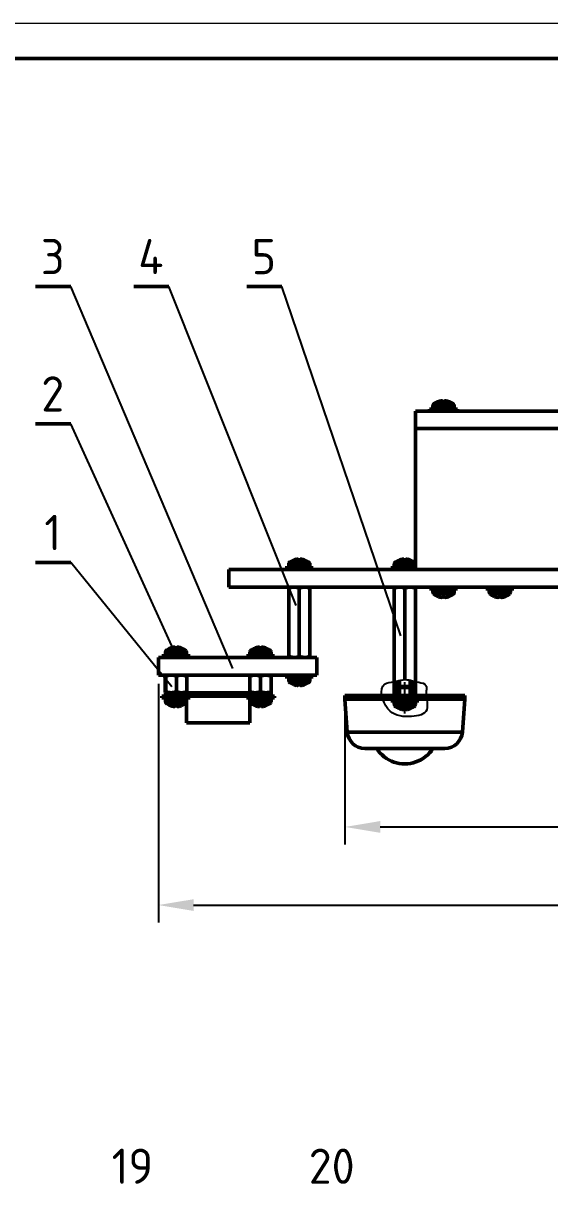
# Model space of a CAD drawing. Header units: inches. Extents: x -1846 to 3013, y 0 to 1997.
# Drawn here: x 2515.9 to 2590.7, y 410.8 to 575.6 of the extents above; entities that cross this region are included whole.
import ezdxf

# ---------------------------------------------------------------- set-up
doc = ezdxf.new("R2010")
doc.units = ezdxf.units.IN
doc.linetypes.add('CENTER2', pattern=[28.575, 19.05, -3.175, 3.175, -3.175])
doc.layers.get('0').update_dxf_attribs({"color": 2, "lineweight": 0})
for name, color, linetype, lineweight in [('Basic', 7, 'Continuous', 50), ('Center', 1, 'CENTER2', 25), ('Thin', 3, 'Continuous', 25)]:
    doc.layers.add(name, color=color, linetype=linetype, lineweight=lineweight)
doc.styles.add('Annotative', font='')
doc.styles.get("Standard").update_dxf_attribs({"font": '', "height": 4})
doc.styles.get('Annotative').set_extended_font_data('TCVN 7284', italic=True)
doc.styles.get('Standard').set_extended_font_data('TCVN 7284', italic=True)
doc.dimstyles.new('TCVN 7284', dxfattribs={"dimscale": 2, "dimtxt": 4, "dimasz": 2.5, "dimexe": 1.25, "dimexo": 0.625, "dimtad": 1, "dimtoh": 1, "dimdec": 0, "dimlfac": 0.66, "dimtxsty": 'Standard', "dimcen": 2.5, "dimclrd": 7, "dimclre": 7, "dimclrt": 7, "dimadec": 0, "dimazin": 0, "dimtfac": 1, "dimtdec": 0, "dimtofl": 0, "dimtmove": 0, "dimatfit": 3, "dimfxl": 1, "dimlwd": 25, "dimlwe": 25, "dimarcsym": 0})

# ---------------------------------------------------------------- blocks, each defined once
blk = doc.blocks.new('*D9')
at = {"layer": 'Basic', "color": 7, "linetype": 'Continuous', "lineweight": 25, "transparency": 16777216}
for p, q in [((2670.06, 494.32), (2670.06, 447.91)), ((2535.06, 481.82), (2535.06, 447.91)), ((2540.06, 450.41), (2665.06, 450.41))]:
    blk.add_line(p, q, dxfattribs=at)
at = {"layer": 'Basic', "color": 7, "transparency": 16777216}
for points in [[(2540.06, 451.24), (2540.06, 449.57), (2535.06, 450.41)], [(2665.06, 451.24), (2665.06, 449.57), (2670.06, 450.41)]]:
    blk.add_solid(points, dxfattribs=at)
at = {"layer": 'Defpoints', "color": 0, "transparency": 16777216}
for p in [(2670.06, 495.57), (2535.06, 483.07), (2670.06, 450.41)]:
    blk.add_point(p, dxfattribs=at)
at = {"layer": 'Basic', "color": 7, "transparency": 16777216, "insert": (2602.56, 453.66), "char_height": 4, "attachment_point": 5}
blk.add_mtext('89', dxfattribs=at)
blk = doc.blocks.new('*D10')
at = {"layer": 'Defpoints', "color": 0, "transparency": 16777216}
for p in [(2660.24, 486.88), (2561.56, 480.15), (2660.24, 461.5)]:
    blk.add_point(p, dxfattribs=at)
at = {"layer": 'Thin', "color": 7, "linetype": 'Continuous', "lineweight": 25, "transparency": 16777216}
for p, q in [((2660.24, 485.63), (2660.24, 459)), ((2561.56, 478.9), (2561.56, 459)), ((2566.56, 461.5), (2655.24, 461.5))]:
    blk.add_line(p, q, dxfattribs=at)
at = {"layer": 'Thin', "color": 7, "transparency": 16777216}
for points in [[(2566.56, 462.34), (2566.56, 460.67), (2561.56, 461.5)], [(2655.24, 462.34), (2655.24, 460.67), (2660.24, 461.5)]]:
    blk.add_solid(points, dxfattribs=at)
at = {"layer": 'Thin', "color": 7, "transparency": 16777216, "insert": (2610.9, 464.75), "char_height": 4, "attachment_point": 5}
blk.add_mtext('65', dxfattribs=at)

msp = doc.modelspace()

# ---------------------------------------------------------------- hatches: boundary and pattern name
at = {"layer": 'Center'}
h = msp.add_hatch(dxfattribs=at)
h.set_pattern_fill('ANSI31', color=256, scale=0.06, angle=5)
h.set_pattern_definition([(50, (2467.9066, 179.67568), (-0.14593147, 0.12245104), [])])
edge = h.paths.add_edge_path()
edge.add_spline(control_points=[(2569.31, 482.33), (2569.06, 482.27), (2568.81, 482.2), (2568.56, 482.12)], knot_values=[17.9683, 17.9683, 17.9683, 17.9683, 18.732872, 18.732872, 18.732872, 18.732872], degree=3, periodic=0)
edge.add_line((2568.56, 482.12), (2568.56, 480.28))
edge.add_spline(control_points=[(2568.56, 480.28), (2568.56, 480.26), (2568.56, 480.18), (2568.56, 480.16), (2568.56, 480.15)], knot_values=[0, 0, 0, 0, 0.195092, 1, 1, 1, 1], degree=3, periodic=0)
edge.add_line((2568.56, 480.15), (2569.31, 480.15))
edge.add_line((2569.31, 480.15), (2569.31, 482.33))
edge = h.paths.add_edge_path()
edge.add_spline(control_points=[(2571.56, 482.17), (2571.4, 482.21), (2571.25, 482.25), (2571.1, 482.28)], knot_values=[15.638605, 15.638605, 15.638605, 15.638605, 16.096081, 16.096081, 16.096081, 16.096081], degree=3, periodic=0)
edge.add_spline(control_points=[(2571.1, 482.28), (2571, 482.3), (2570.91, 482.32), (2570.81, 482.34)], knot_values=[16.096081, 16.096081, 16.096081, 16.096081, 16.392395, 16.392395, 16.392395, 16.392395], degree=3, periodic=0)
edge.add_line((2570.81, 482.34), (2570.81, 480.15))
edge.add_line((2570.81, 480.15), (2571.56, 480.15))
edge.add_spline(control_points=[(2571.56, 480.15), (2571.56, 480.16), (2571.56, 480.18), (2571.56, 480.26), (2571.56, 480.28)], knot_values=[0, 0, 0, 0, 0.804908, 1, 1, 1, 1], degree=3, periodic=0)
edge.add_line((2571.56, 480.28), (2571.56, 482.17))
at = {"layer": 'Thin'}
h = msp.add_hatch(dxfattribs=at)
h.set_pattern_fill('ANSI31', color=256, scale=0.06, angle=75)
h.set_pattern_definition([(120, (2467.9066, 179.67568), (-0.16497784, -0.09525), [])])
h.paths.add_polyline_path([(2570.06, 480.15), (2567.62, 480.15), (2567.62, 479.65), (2570.06, 479.65)])
h.paths.add_polyline_path([(2572.51, 480.15), (2570.06, 480.15), (2570.06, 479.65), (2572.51, 479.65)])

# ---------------------------------------------------------------- linework, layer by layer
msp.add_line((2419.14, 575.65), (3013.14, 575.65))
at = {"layer": 'Basic'}
for p, q in [((3008.14, 570.65), (2444.14, 570.65)), ((2522.61, 538.25), (2517.61, 538.25)), ((2536.56, 538.25), (2531.56, 538.25)), ((2552.6, 538.25), (2547.6, 538.25)), ((2574.06, 521.35), (2574.06, 521.04)), ((2574.06, 521.35), (2577.06, 521.35)), ((2574.06, 521.04), (2577.06, 521.04)), ((2574.13, 521.51), (2576.99, 521.51)), ((2574.85, 521.94), (2574.87, 521.94)), ((2575.37, 522.03), (2575.37, 521.94)), ((2575.37, 521.94), (2575.75, 521.94)), ((2575.75, 521.94), (2575.76, 522.03)), ((2576.25, 521.94), (2576.28, 521.94)), ((2577.06, 521.04), (2577.06, 521.35)), ((2571.56, 520.57), (2668.06, 520.57)), ((2571.56, 518.07), (2571.56, 520.57)), ((2573.56, 520.82), (2573.56, 520.57)), ((2573.56, 520.82), (2577.56, 520.82)), ((2577.56, 520.57), (2577.56, 520.82)), ((2522.61, 518.75), (2517.61, 518.75)), ((2571.56, 498.07), (2571.56, 518.07)), ((2668.06, 518.07), (2571.56, 518.07)), ((2554.35, 499.44), (2554.37, 499.44)), ((2554.87, 499.53), (2554.87, 499.44)), ((2554.87, 499.44), (2555.25, 499.44)), ((2555.25, 499.44), (2555.26, 499.53)), ((2555.75, 499.44), (2555.78, 499.44)), ((2569.35, 499.44), (2569.37, 499.44)), ((2569.87, 499.53), (2569.87, 499.44)), ((2569.87, 499.44), (2570.25, 499.44)), ((2570.25, 499.44), (2570.26, 499.53)), ((2570.75, 499.44), (2570.78, 499.44)), ((2522.61, 499.07), (2517.61, 499.07)), ((2545.06, 495.57), (2545.06, 498.07)), ((2545.06, 498.07), (2545.9, 498.07)), ((2545.9, 498.07), (2568.58, 498.07)), ((2553.06, 498.32), (2553.06, 498.07)), ((2553.06, 498.32), (2557.06, 498.32)), ((2553.56, 498.85), (2553.56, 498.54)), ((2553.56, 498.85), (2556.56, 498.85)), ((2553.56, 498.54), (2556.56, 498.54)), ((2553.63, 499.01), (2556.49, 499.01)), ((2556.56, 498.54), (2556.56, 498.85)), ((2557.06, 498.07), (2557.06, 498.32)), ((2568.06, 498.32), (2568.06, 498.07)), ((2568.06, 498.32), (2571.56, 498.32)), ((2568.56, 498.85), (2568.56, 498.54)), ((2568.56, 498.85), (2571.56, 498.85)), ((2568.56, 498.54), (2571.56, 498.54)), ((2568.58, 498.07), (2571.56, 498.07)), ((2568.63, 499.01), (2571.49, 499.01)), ((2571.56, 498.07), (2631.44, 498.07)), ((2631.44, 498.07), (2572.74, 498.07)), ((2545.9, 495.57), (2545.06, 495.57)), ((2545.9, 495.57), (2568.58, 495.57)), ((2553.56, 495.44), (2554.31, 495.57)), ((2553.56, 485.7), (2553.56, 495.44)), ((2555.06, 495.44), (2555.81, 495.57)), ((2555.06, 485.7), (2555.06, 495.44)), ((2556.56, 485.7), (2556.56, 495.44)), ((2568.56, 495.44), (2569.31, 495.57)), ((2568.56, 480.28), (2568.56, 495.44)), ((2572.74, 495.57), (2568.58, 495.57)), ((2570.06, 495.44), (2570.81, 495.57)), ((2570.06, 482.42), (2570.06, 495.44)), ((2571.56, 480.28), (2571.56, 495.44)), ((2629.56, 495.57), (2572.74, 495.57)), ((2573.56, 495.57), (2573.56, 495.32)), ((2577.56, 495.32), (2573.56, 495.32)), ((2574.06, 495.09), (2574.06, 494.79)), ((2577.06, 495.09), (2574.06, 495.09)), ((2577.06, 494.79), (2574.06, 494.79)), ((2576.99, 494.62), (2574.13, 494.62)), ((2577.06, 494.79), (2577.06, 495.09)), ((2577.56, 495.32), (2577.56, 495.57)), ((2581.56, 495.57), (2581.56, 495.32)), ((2585.56, 495.32), (2581.56, 495.32)), ((2582.06, 495.09), (2582.06, 494.79)), ((2585.06, 495.09), (2582.06, 495.09)), ((2585.06, 494.79), (2582.06, 494.79)), ((2584.99, 494.62), (2582.13, 494.62)), ((2585.06, 494.79), (2585.06, 495.09)), ((2585.56, 495.32), (2585.56, 495.57)), ((2574.87, 494.19), (2574.85, 494.19)), ((2575.75, 494.19), (2575.37, 494.19)), ((2575.37, 494.19), (2575.37, 494.11)), ((2575.76, 494.11), (2575.75, 494.19)), ((2576.28, 494.19), (2576.25, 494.19)), ((2582.87, 494.19), (2582.85, 494.19)), ((2583.75, 494.19), (2583.37, 494.19)), ((2583.37, 494.19), (2583.37, 494.11)), ((2583.76, 494.11), (2583.75, 494.19)), ((2584.28, 494.19), (2584.25, 494.19)), ((2536.06, 486.35), (2536.06, 486.04)), ((2536.06, 486.35), (2539.06, 486.35)), ((2536.13, 486.51), (2538.99, 486.51)), ((2536.84, 486.94), (2536.87, 486.94)), ((2537.19, 487.03), (2537.19, 487.03)), ((2537.31, 487.04), (2537.31, 487.04)), ((2537.31, 487.04), (2537.31, 487.04)), ((2537.37, 486.96), (2537.37, 487.03)), ((2537.37, 486.94), (2537.75, 486.94)), ((2537.75, 486.94), (2537.76, 487.03)), ((2537.75, 486.94), (2537.76, 487.03)), ((2537.81, 487.04), (2537.81, 487.04)), ((2537.81, 487.04), (2537.81, 487.04)), ((2537.94, 487.03), (2537.94, 487.03)), ((2538.25, 486.94), (2538.28, 486.94)), ((2539.06, 486.04), (2539.06, 486.35)), ((2548.06, 486.35), (2548.06, 486.04)), ((2548.06, 486.35), (2551.06, 486.35)), ((2548.13, 486.51), (2550.99, 486.51)), ((2548.85, 486.94), (2548.87, 486.94)), ((2549.19, 487.03), (2549.19, 487.03)), ((2549.31, 487.04), (2549.31, 487.04)), ((2549.31, 487.04), (2549.31, 487.04)), ((2549.37, 486.96), (2549.37, 487.03)), ((2549.37, 486.94), (2549.75, 486.94)), ((2549.75, 486.94), (2549.76, 487.03)), ((2549.75, 486.94), (2549.76, 487.03)), ((2549.81, 487.04), (2549.81, 487.04)), ((2549.81, 487.04), (2549.81, 487.04)), ((2549.94, 487.03), (2549.94, 487.03)), ((2550.25, 486.94), (2550.28, 486.94)), ((2551.06, 486.04), (2551.06, 486.35)), ((2535.06, 483.07), (2535.06, 485.57)), ((2535.06, 485.57), (2537.56, 485.57)), ((2535.56, 485.82), (2535.56, 485.57)), ((2535.56, 485.82), (2539.56, 485.82)), ((2536.06, 486.04), (2539.06, 486.04)), ((2537.56, 485.57), (2555.06, 485.57)), ((2539.56, 485.57), (2539.56, 485.82)), ((2547.56, 485.82), (2547.56, 485.57)), ((2547.56, 485.82), (2551.56, 485.82)), ((2548.06, 486.04), (2551.06, 486.04)), ((2551.56, 485.57), (2551.56, 485.82)), ((2553.56, 485.7), (2554.31, 485.57)), ((2555.06, 485.7), (2555.81, 485.57)), ((2555.06, 485.57), (2557.56, 485.57)), ((2557.56, 485.57), (2557.56, 483.07)), ((2537.56, 483.07), (2535.06, 483.07)), ((2536.03, 482.94), (2536.06, 483.07)), ((2536.03, 480.7), (2536.03, 482.94)), ((2536.09, 480.7), (2536.09, 482.94)), ((2537.56, 483.07), (2555.06, 483.07)), ((2537.62, 482.94), (2538.35, 483.07)), ((2537.62, 480.7), (2537.62, 482.94)), ((2539.09, 482.94), (2539.06, 483.07)), ((2539.09, 480.7), (2539.09, 482.94)), ((2548.06, 482.94), (2548.81, 483.07)), ((2548.06, 480.7), (2548.06, 483.03)), ((2549.56, 482.94), (2550.31, 483.07)), ((2549.56, 480.7), (2549.56, 482.94)), ((2551.06, 480.7), (2551.06, 483.03)), ((2553.06, 483.07), (2553.06, 482.82)), ((2557.56, 483.07), (2555.06, 483.07)), ((2557.06, 482.82), (2557.06, 483.07)), ((2557.06, 482.82), (2553.06, 482.82)), ((2553.56, 482.59), (2553.56, 482.29)), ((2556.56, 482.59), (2553.56, 482.59)), ((2556.56, 482.29), (2553.56, 482.29)), ((2556.49, 482.12), (2553.63, 482.12)), ((2554.37, 481.69), (2554.35, 481.69)), ((2555.25, 481.69), (2554.87, 481.69)), ((2554.87, 481.69), (2554.87, 481.61)), ((2555.26, 481.61), (2555.25, 481.69)), ((2555.78, 481.69), (2555.75, 481.69)), ((2556.56, 482.29), (2556.56, 482.59)), ((2569.31, 480.15), (2569.31, 482.33)), ((2569.31, 481.29), (2569.45, 481.43)), ((2569.31, 481.29), (2570.81, 481.29)), ((2570.67, 481.43), (2569.45, 481.43)), ((2570.81, 481.29), (2570.67, 481.43)), ((2570.81, 482.34), (2570.81, 480.15)), ((2535.56, 480.07), (2535.56, 479.82)), ((2536.06, 480.07), (2535.56, 480.07)), ((2536.47, 479.82), (2535.56, 479.82)), ((2536.03, 480.7), (2536.06, 480.57)), ((2536.06, 480.57), (2551.06, 480.57)), ((2536.06, 480.57), (2536.06, 480.07)), ((2536.06, 480.07), (2536.24, 480.07)), ((2536.47, 480.07), (2536.24, 480.07)), ((2538.88, 480.07), (2536.47, 480.07)), ((2539.56, 479.82), (2536.47, 479.82)), ((2537.62, 480.7), (2538.35, 480.57)), ((2538.88, 480.07), (2548.24, 480.07)), ((2539.09, 480.7), (2539.06, 480.57)), ((2539.56, 479.82), (2539.56, 480.07)), ((2547.56, 480.07), (2547.56, 479.82)), ((2548.47, 479.82), (2547.56, 479.82)), ((2548.06, 480.7), (2548.81, 480.57)), ((2548.47, 480.07), (2548.24, 480.07)), ((2550.88, 480.07), (2548.47, 480.07)), ((2551.56, 479.82), (2548.47, 479.82)), ((2549.56, 480.7), (2550.31, 480.57)), ((2550.88, 480.07), (2551.06, 480.07)), ((2551.06, 480.57), (2551.06, 480.07)), ((2551.56, 480.07), (2551.06, 480.07)), ((2551.56, 479.82), (2551.56, 480.07)), ((2561.56, 480.15), (2561.56, 479.65)), ((2561.56, 480.15), (2563.13, 480.15)), ((2561.56, 479.65), (2561.89, 474.97)), ((2561.56, 479.65), (2563.13, 479.65)), ((2563.13, 479.65), (2563.13, 480.15)), ((2567.62, 480.15), (2563.13, 480.15)), ((2567.62, 479.65), (2563.13, 479.65)), ((2567.62, 479.65), (2567.62, 480.15)), ((2572.51, 480.15), (2567.62, 480.15)), ((2572.51, 479.65), (2567.62, 479.65)), ((2568.06, 479.65), (2568.06, 479.4)), ((2570.77, 480.15), (2570.81, 480.15)), ((2572.06, 479.4), (2572.06, 479.65)), ((2572.51, 479.65), (2572.51, 480.15)), ((2572.51, 480.15), (2576.99, 480.15)), ((2572.51, 479.65), (2576.99, 479.65)), ((2576.99, 479.65), (2576.99, 480.15)), ((2576.99, 480.15), (2578.56, 480.15)), ((2576.99, 479.65), (2578.56, 479.65)), ((2578.23, 474.97), (2578.56, 479.65)), ((2578.56, 479.65), (2578.56, 480.15)), ((2536.06, 479.59), (2536.06, 479.29)), ((2539.06, 479.59), (2536.06, 479.59)), ((2539.06, 479.29), (2536.06, 479.29)), ((2538.99, 479.12), (2536.13, 479.12)), ((2536.87, 478.69), (2536.85, 478.69)), ((2537.75, 478.69), (2537.37, 478.69)), ((2537.37, 478.69), (2537.37, 478.61)), ((2537.76, 478.61), (2537.75, 478.69)), ((2538.28, 478.69), (2538.25, 478.69)), ((2539.06, 479.29), (2539.06, 479.59)), ((2539.06, 476.27), (2539.06, 479.29)), ((2548.06, 479.59), (2548.06, 479.29)), ((2551.06, 479.59), (2548.06, 479.59)), ((2548.06, 476.27), (2548.06, 479.29)), ((2551.06, 479.29), (2548.06, 479.29)), ((2550.99, 479.12), (2548.13, 479.12)), ((2548.87, 478.69), (2548.85, 478.69)), ((2549.75, 478.69), (2549.37, 478.69)), ((2549.37, 478.69), (2549.37, 478.61)), ((2549.76, 478.61), (2549.75, 478.69)), ((2550.28, 478.69), (2550.25, 478.69)), ((2551.06, 479.29), (2551.06, 479.59)), ((2572.06, 479.4), (2568.06, 479.4)), ((2568.56, 479.17), (2568.56, 478.87)), ((2571.56, 479.17), (2568.56, 479.17)), ((2571.56, 478.87), (2568.56, 478.87)), ((2571.49, 478.7), (2568.63, 478.7)), ((2569.37, 478.27), (2569.35, 478.27)), ((2570.25, 478.27), (2569.87, 478.27)), ((2569.87, 478.27), (2569.87, 478.19)), ((2570.26, 478.19), (2570.25, 478.27)), ((2570.78, 478.27), (2570.75, 478.27)), ((2571.56, 478.87), (2571.56, 479.17)), ((2548.06, 476.27), (2539.06, 476.27)), ((2561.89, 474.97), (2578.23, 474.97)), ((2575.74, 472.65), (2564.38, 472.65))]:
    msp.add_line(p, q, dxfattribs=at)
for centre, radius, start, end in [((2574.29, 521.35), 0.225, 132.4927, 180), ((2574.29, 521.04), 0.225, 180, 270), ((2575.56, 519.96), 2.11, 109.825, 132.4927), ((2575.56, 519.94), 2.12, 100.1662, 109.027), ((2575.44, 520.25), 1.79, 93.964, 97.9842), ((2575.25, 521.69), 0.355, 71.7311, 80.5485), ((2575.87, 521.69), 0.355, 99.4515, 108.2689), ((2575.69, 520.25), 1.79, 82.0158, 86.036), ((2575.56, 519.94), 2.12, 70.973, 79.8338), ((2575.56, 519.96), 2.11, 47.5073, 70.175), ((2576.84, 521.04), 0.225, 270, 0), ((2576.84, 521.35), 0.225, 0, 47.5073), ((2555.06, 497.46), 2.11, 109.825, 132.4927), ((2555.06, 497.44), 2.12, 100.1662, 109.027), ((2554.94, 497.75), 1.79, 93.964, 97.9842), ((2554.75, 499.19), 0.355, 71.7311, 80.5485), ((2555.37, 499.19), 0.355, 99.4515, 108.2689), ((2555.19, 497.75), 1.79, 82.0158, 86.036), ((2555.06, 497.44), 2.12, 70.973, 79.8338), ((2555.06, 497.46), 2.11, 47.5073, 70.175), ((2570.06, 497.46), 2.11, 109.825, 132.4927), ((2570.06, 497.44), 2.12, 100.1662, 109.027), ((2569.94, 497.75), 1.79, 93.964, 97.9842), ((2569.75, 499.19), 0.355, 71.7311, 80.5485), ((2570.37, 499.19), 0.355, 99.4515, 108.2689), ((2570.19, 497.75), 1.79, 82.0158, 86.036), ((2570.06, 497.44), 2.12, 70.973, 79.8338), ((2570.06, 497.46), 2.11, 47.5073, 70.175), ((2553.79, 498.85), 0.225, 132.4927, 180), ((2553.79, 498.54), 0.225, 180, 270), ((2556.34, 498.54), 0.225, 270, 0), ((2556.34, 498.85), 0.225, 0, 47.5073), ((2568.79, 498.85), 0.225, 132.4927, 180), ((2568.79, 498.54), 0.225, 180, 270), ((2571.34, 498.54), 0.225, 270, 0), ((2571.34, 498.85), 0.225, 0, 47.5073), ((2574.29, 495.09), 0.225, 90, 180), ((2574.29, 494.79), 0.225, 180, 227.5073), ((2575.56, 496.18), 2.11, 227.5073, 250.175), ((2575.56, 496.18), 2.11, 289.825, 312.4927), ((2576.84, 495.09), 0.225, 0, 90), ((2576.84, 494.79), 0.225, 312.4927, 0), ((2582.29, 495.09), 0.225, 90, 180), ((2582.29, 494.79), 0.225, 180, 227.5073), ((2583.56, 496.18), 2.11, 227.5073, 250.175), ((2583.56, 496.18), 2.11, 289.825, 312.4927), ((2584.84, 495.09), 0.225, 0, 90), ((2584.84, 494.79), 0.225, 312.4927, 0), ((2575.56, 496.2), 2.12, 250.973, 259.8338), ((2575.44, 495.89), 1.79, 262.0158, 266.036), ((2575.25, 494.45), 0.355, 279.4515, 288.2689), ((2575.87, 494.45), 0.355, 251.7311, 260.5485), ((2575.69, 495.89), 1.79, 273.964, 277.9842), ((2575.56, 496.2), 2.12, 280.1662, 289.027), ((2583.56, 496.2), 2.12, 250.973, 259.8338), ((2583.44, 495.89), 1.79, 262.0158, 266.036), ((2583.25, 494.45), 0.355, 279.4515, 288.2689), ((2583.87, 494.45), 0.355, 251.7311, 260.5485), ((2583.69, 495.89), 1.79, 273.964, 277.9842), ((2583.56, 496.2), 2.12, 280.1662, 289.027), ((2536.29, 486.35), 0.225, 132.4927, 180), ((2537.56, 484.96), 2.11, 109.825, 132.4927), ((2537.56, 484.94), 2.12, 100.1659, 109.026), ((2537.56, 484.94), 2.12, 100.1665, 109.0282), ((2537.56, 484.94), 2.12, 100.1668, 109.0291), ((2537.44, 485.25), 1.79, 93.9604, 97.9769), ((2537.43, 485.26), 1.79, 93.9676, 97.9916), ((2537.43, 485.26), 1.79, 93.9704, 97.9972), ((2537.25, 486.69), 0.358, 71.8186, 80.5972), ((2537.25, 486.68), 0.361, 71.8845, 80.6339), ((2521.99, 485.51), 15.45, 5.3221, 5.6295), ((2528.61, 486.09), 8.8, 5.5664, 6.1062), ((2537.87, 486.68), 0.361, 99.3661, 108.1155), ((2522.42, 488.2), 15.38, 355.3224, 355.6306), ((2553.13, 485.51), 15.45, 174.3705, 174.6779), ((2546.51, 486.09), 8.8, 173.8938, 174.4336), ((2537.87, 486.69), 0.352, 99.5008, 108.3574), ((2537.87, 486.69), 0.358, 99.4028, 108.1814), ((2537.69, 485.26), 1.79, 82.0084, 86.0324), ((2537.69, 485.26), 1.79, 82.0028, 86.0296), ((2537.56, 484.94), 2.12, 70.9718, 79.8335), ((2537.56, 484.94), 2.12, 70.9709, 79.8332), ((2537.56, 484.96), 2.11, 47.5073, 70.175), ((2538.84, 486.35), 0.225, 0, 47.5073), ((2548.29, 486.35), 0.225, 132.4927, 180), ((2549.56, 484.96), 2.11, 109.825, 132.4927), ((2549.56, 484.94), 2.12, 100.1659, 109.026), ((2549.56, 484.94), 2.12, 100.1665, 109.0282), ((2549.56, 484.94), 2.12, 100.1668, 109.0291), ((2549.44, 485.25), 1.79, 93.9604, 97.9769), ((2549.44, 485.26), 1.79, 93.9676, 97.9916), ((2549.44, 485.26), 1.79, 93.9704, 97.9972), ((2549.25, 486.69), 0.358, 71.8186, 80.5972), ((2549.25, 486.68), 0.361, 71.8845, 80.6339), ((2533.99, 485.51), 15.45, 5.3221, 5.6295), ((2540.62, 486.09), 8.8, 5.5664, 6.1062), ((2534.42, 488.2), 15.38, 355.3224, 355.6306), ((2565.13, 485.51), 15.45, 174.3705, 174.6779), ((2558.51, 486.09), 8.8, 173.8938, 174.4336), ((2549.87, 486.69), 0.352, 99.5008, 108.3574), ((2549.87, 486.69), 0.358, 99.4028, 108.1814), ((2549.87, 486.68), 0.361, 99.3661, 108.1155), ((2549.69, 485.26), 1.79, 82.0084, 86.0324), ((2549.69, 485.26), 1.79, 82.0028, 86.0296), ((2549.56, 484.94), 2.12, 70.9718, 79.8335), ((2549.56, 484.94), 2.12, 70.9709, 79.8332), ((2549.56, 484.96), 2.11, 47.5073, 70.175), ((2550.84, 486.35), 0.225, 0, 47.5073), ((2536.29, 486.04), 0.225, 180, 270), ((2538.84, 486.04), 0.225, 270, 0), ((2548.29, 486.04), 0.225, 180, 270), ((2550.84, 486.04), 0.225, 270, 0), ((2553.79, 482.59), 0.225, 90, 180), ((2553.79, 482.29), 0.225, 180, 227.5073), ((2555.06, 483.68), 2.11, 227.5073, 250.175), ((2555.06, 483.7), 2.12, 250.973, 259.8338), ((2554.94, 483.39), 1.79, 262.0158, 266.036), ((2554.75, 481.95), 0.355, 279.4515, 288.2689), ((2555.37, 481.95), 0.355, 251.7311, 260.5485), ((2555.19, 483.39), 1.79, 273.964, 277.9842), ((2555.06, 483.7), 2.12, 280.1662, 289.027), ((2555.06, 483.68), 2.11, 289.825, 312.4927), ((2556.34, 482.59), 0.225, 0, 90), ((2556.34, 482.29), 0.225, 312.4927, 0), ((2536.29, 479.59), 0.225, 90, 180), ((2538.84, 479.59), 0.225, 0, 90), ((2548.29, 479.59), 0.225, 90, 180), ((2550.84, 479.59), 0.225, 0, 90), ((2536.29, 479.29), 0.225, 180, 227.5073), ((2537.56, 480.68), 2.11, 227.5073, 250.175), ((2537.56, 480.7), 2.12, 250.973, 259.8338), ((2537.44, 480.39), 1.79, 262.0158, 266.036), ((2537.25, 478.95), 0.355, 279.4515, 288.2689), ((2537.87, 478.95), 0.355, 251.7311, 260.5485), ((2537.69, 480.39), 1.79, 273.964, 277.9842), ((2537.56, 480.7), 2.12, 280.1662, 289.027), ((2537.56, 480.68), 2.11, 289.825, 312.4927), ((2538.84, 479.29), 0.225, 312.4927, 0), ((2548.29, 479.29), 0.225, 180, 227.5073), ((2549.56, 480.68), 2.11, 227.5073, 250.175), ((2549.56, 480.7), 2.12, 250.973, 259.8338), ((2549.44, 480.39), 1.79, 262.0158, 266.036), ((2549.25, 478.95), 0.355, 279.4515, 288.2689), ((2549.87, 478.95), 0.355, 251.7311, 260.5485), ((2549.69, 480.39), 1.79, 273.964, 277.9842), ((2549.56, 480.7), 2.12, 280.1662, 289.027), ((2549.56, 480.68), 2.11, 289.825, 312.4927), ((2550.84, 479.29), 0.225, 312.4927, 0), ((2568.79, 479.17), 0.225, 90, 180), ((2568.79, 478.87), 0.225, 180, 227.5073), ((2570.06, 480.26), 2.11, 227.5073, 250.175), ((2570.06, 480.27), 2.12, 250.973, 259.8338), ((2569.94, 479.96), 1.79, 262.0158, 266.036), ((2569.75, 478.53), 0.355, 279.4515, 288.2689), ((2570.37, 478.53), 0.355, 251.7311, 260.5485), ((2570.19, 479.96), 1.79, 273.964, 277.9842), ((2570.06, 480.27), 2.12, 280.1662, 289.027), ((2570.06, 480.26), 2.11, 289.825, 312.4927), ((2571.34, 479.17), 0.225, 0, 90), ((2571.34, 478.87), 0.225, 312.4927, 0), ((2564.38, 475.15), 2.5, 184, 270), ((2575.74, 475.15), 2.5, 270, 356), ((2570.06, 475.21), 4.75, 212.6369, 289.3348), ((2570.06, 475.21), 4.75, 289.3348, 327.3631)]:
    msp.add_arc(centre, radius, start, end, dxfattribs=at)
for points, knots in [([(2553.56, 495.57), (2553.56, 495.55), (2553.56, 495.53), (2553.56, 495.45), (2553.56, 495.44)], [0, 0, 0, 0, 0.8049075, 1, 1, 1, 1]), ([(2554.31, 495.57), (2554.33, 495.57), (2554.58, 495.57), (2554.83, 495.5), (2555.06, 495.44)], [0, 0, 0, 0, 0.0701596, 1, 1, 1, 1]), ([(2555.81, 495.57), (2555.83, 495.57), (2556.08, 495.57), (2556.33, 495.5), (2556.56, 495.44)], [0, 0, 0, 0, 0.07016, 1, 1, 1, 1]), ([(2556.56, 495.44), (2556.56, 495.45), (2556.56, 495.53), (2556.56, 495.55), (2556.56, 495.57)], [0, 0, 0, 0, 0.195092, 1, 1, 1, 1]), ([(2568.56, 495.57), (2568.56, 495.55), (2568.56, 495.53), (2568.56, 495.45), (2568.56, 495.44)], [0, 0, 0, 0, 0.8049075, 1, 1, 1, 1]), ([(2569.31, 495.57), (2569.33, 495.57), (2569.58, 495.57), (2569.83, 495.5), (2570.06, 495.44)], [0, 0, 0, 0, 0.0701596, 1, 1, 1, 1]), ([(2570.81, 495.57), (2570.83, 495.57), (2571.08, 495.57), (2571.33, 495.5), (2571.56, 495.44)], [0, 0, 0, 0, 0.07016, 1, 1, 1, 1]), ([(2571.56, 495.44), (2571.56, 495.45), (2571.56, 495.53), (2571.56, 495.55), (2571.56, 495.57)], [0, 0, 0, 0, 0.195092, 1, 1, 1, 1]), ([(2553.56, 485.57), (2553.56, 485.59), (2553.56, 485.61), (2553.56, 485.69), (2553.56, 485.7)], [0, 0, 0, 0, 0.8049075, 1, 1, 1, 1]), ([(2554.31, 485.57), (2554.33, 485.57), (2554.58, 485.57), (2554.83, 485.64), (2555.06, 485.7)], [0, 0, 0, 0, 0.07016, 1, 1, 1, 1]), ([(2555.81, 485.57), (2555.83, 485.57), (2556.08, 485.57), (2556.33, 485.64), (2556.56, 485.7)], [0, 0, 0, 0, 0.07016, 1, 1, 1, 1]), ([(2556.56, 485.7), (2556.56, 485.69), (2556.56, 485.61), (2556.56, 485.59), (2556.56, 485.57)], [0, 0, 0, 0, 0.195092, 1, 1, 1, 1]), ([(2536.06, 483.07), (2536.06, 483.07), (2536.07, 483.07), (2536.08, 483), (2536.09, 482.94)], [0, 0, 0, 0, 0.07016, 1, 1, 1, 1]), ([(2536.09, 482.94), (2536.14, 482.95), (2536.39, 483.03), (2536.65, 483.05), (2536.85, 483.07)], [0, 0, 0, 0, 0.195092, 1, 1, 1, 1]), ([(2536.85, 483.07), (2536.91, 483.07), (2537.17, 483.06), (2537.42, 482.99), (2537.62, 482.94)], [0, 0, 0, 0, 0.219378, 1, 1, 1, 1]), ([(2538.35, 483.07), (2538.37, 483.07), (2538.62, 483.07), (2538.86, 483), (2539.09, 482.94)], [0, 0, 0, 0, 0.07016, 1, 1, 1, 1]), ([(2548.06, 483.07), (2548.06, 483.05), (2548.06, 483.03), (2548.06, 482.95), (2548.06, 482.94)], [0, 0, 0, 0, 0.804908, 1, 1, 1, 1]), ([(2548.81, 483.07), (2548.83, 483.07), (2549.08, 483.07), (2549.33, 483), (2549.56, 482.94)], [0, 0, 0, 0, 0.07016, 1, 1, 1, 1]), ([(2550.31, 483.07), (2550.33, 483.07), (2550.58, 483.07), (2550.83, 483), (2551.06, 482.94)], [0, 0, 0, 0, 0.0701596, 1, 1, 1, 1]), ([(2551.06, 482.94), (2551.06, 482.95), (2551.06, 483.03), (2551.06, 483.05), (2551.06, 483.07)], [0, 0, 0, 0, 0.195092, 1, 1, 1, 1]), ([(2536.06, 480.57), (2536.06, 480.57), (2536.07, 480.57), (2536.08, 480.64), (2536.09, 480.7)], [0, 0, 0, 0, 0.07016, 1, 1, 1, 1]), ([(2536.09, 480.7), (2536.14, 480.69), (2536.39, 480.61), (2536.65, 480.59), (2536.85, 480.57)], [0, 0, 0, 0, 0.195092, 1, 1, 1, 1]), ([(2536.85, 480.57), (2536.91, 480.57), (2537.17, 480.58), (2537.42, 480.65), (2537.62, 480.7)], [0, 0, 0, 0, 0.219378, 1, 1, 1, 1]), ([(2538.35, 480.57), (2538.37, 480.57), (2538.62, 480.57), (2538.86, 480.64), (2539.09, 480.7)], [0, 0, 0, 0, 0.07016, 1, 1, 1, 1]), ([(2548.06, 480.57), (2548.06, 480.59), (2548.06, 480.61), (2548.06, 480.69), (2548.06, 480.7)], [0, 0, 0, 0, 0.8049075, 1, 1, 1, 1]), ([(2548.81, 480.57), (2548.83, 480.57), (2549.08, 480.57), (2549.33, 480.64), (2549.56, 480.7)], [0, 0, 0, 0, 0.07016, 1, 1, 1, 1]), ([(2550.31, 480.57), (2550.33, 480.57), (2550.58, 480.57), (2550.83, 480.64), (2551.06, 480.7)], [0, 0, 0, 0, 0.0701596, 1, 1, 1, 1]), ([(2551.06, 480.7), (2551.06, 480.69), (2551.06, 480.61), (2551.06, 480.59), (2551.06, 480.57)], [0, 0, 0, 0, 0.195092, 1, 1, 1, 1]), ([(2568.56, 480.15), (2568.56, 480.16), (2568.56, 480.18), (2568.56, 480.26), (2568.56, 480.28)], [0, 0, 0, 0, 0.8049075, 1, 1, 1, 1]), ([(2571.56, 480.28), (2571.56, 480.26), (2571.56, 480.18), (2571.56, 480.16), (2571.56, 480.15)], [0, 0, 0, 0, 0.195092, 1, 1, 1, 1])]:
    msp.add_open_spline(points, degree=3, knots=knots, dxfattribs=at)
msp.add_open_spline([(2569.31, 480.15), (2569.32, 480.15), (2569.34, 480.15), (2569.35, 480.15)], degree=3, dxfattribs=at)
at = {"layer": 'Center'}
msp.add_line((2570.06, 477.62), (2570.06, 482.07), dxfattribs=at)
at = {"layer": 'Thin'}
for p, q in [((2545.64, 484.01), (2522.61, 538.25)), ((2554.61, 492.97), (2536.56, 538.25)), ((2569.5, 488.65), (2552.6, 538.25)), ((2537.2, 486.7), (2522.61, 518.75)), ((2536.97, 481.41), (2522.61, 499.07)), ((2569.35, 480.15), (2569.35, 481.29)), ((2570.77, 480.15), (2570.77, 481.29))]:
    msp.add_line(p, q, dxfattribs=at)
msp.add_spline([(2568.56, 482.12), (2567.16, 481.77), (2567.66, 478.27), (2570.67, 477.17), (2573.04, 477.88), (2573.11, 480.8), (2573.06, 481.61), (2572.04, 482.06), (2569.81, 482.41), (2568.56, 482.12)], degree=3, dxfattribs=at)

# ---------------------------------------------------------------- texts
at = {"layer": 'Basic', "char_height": 5, "attachment_point": 1, "style": 'Annotative'}
for s, insert, width in [('\\pxqc;{\\fTCVN 7284|b0|i0|c0|p34;3}', (2517.61, 545), 4.8615), ('\\pxqc;{\\fTCVN 7284|b0|i0|c0|p34;4}', (2531.56, 545), 4.8615), ('\\pxqc;{\\fTCVN 7284|b0|i0|c0|p34;5}', (2547.6, 545), 4.8615), ('\\pxqc;{\\fTCVN 7284|b0|i0|c0|p34;2}', (2517.61, 525.5), 4.8615), ('\\pxqc;{\\fTCVN 7284|b0|i0|c0|p34;1}', (2517.61, 505.82), 4.8615), ('\\pxqc;{\\fTCVN 7284|b0|i0|c0|p34;19\\P}', (2517.61, 415.82), 27.5), ('\\pxqc;{\\fTCVN 7284|b0|i0|c0|p34;20\\P}', (2545.92, 415.82), 27.5)]:
    msp.add_mtext(s, dxfattribs=dict(at, insert=insert, width=width))

# ---------------------------------------------------------------- dimensions: what is measured, and where the dimension line sits
at = {"layer": 'Basic'}
dim = msp.add_linear_dim(base=(2670.06, 450.41), p1=(2535.06, 483.07), p2=(2670.06, 495.57), dimstyle='TCVN 7284', dxfattribs=at)
dim.commit()
dim.dimension.update_dxf_attribs({"geometry": '*D9', "text_midpoint": (2602.56, 450.41), "dimtype": 160})
at = {"layer": 'Thin', "color": 0}
dim = msp.add_linear_dim(base=(2660.24, 461.5), p1=(2561.56, 480.15), p2=(2660.24, 486.88), dimstyle='TCVN 7284', dxfattribs=at)
dim.commit()
dim.dimension.update_dxf_attribs({"geometry": '*D10', "text_midpoint": (2610.9, 464.75)})

doc.saveas('drawing.dxf')
